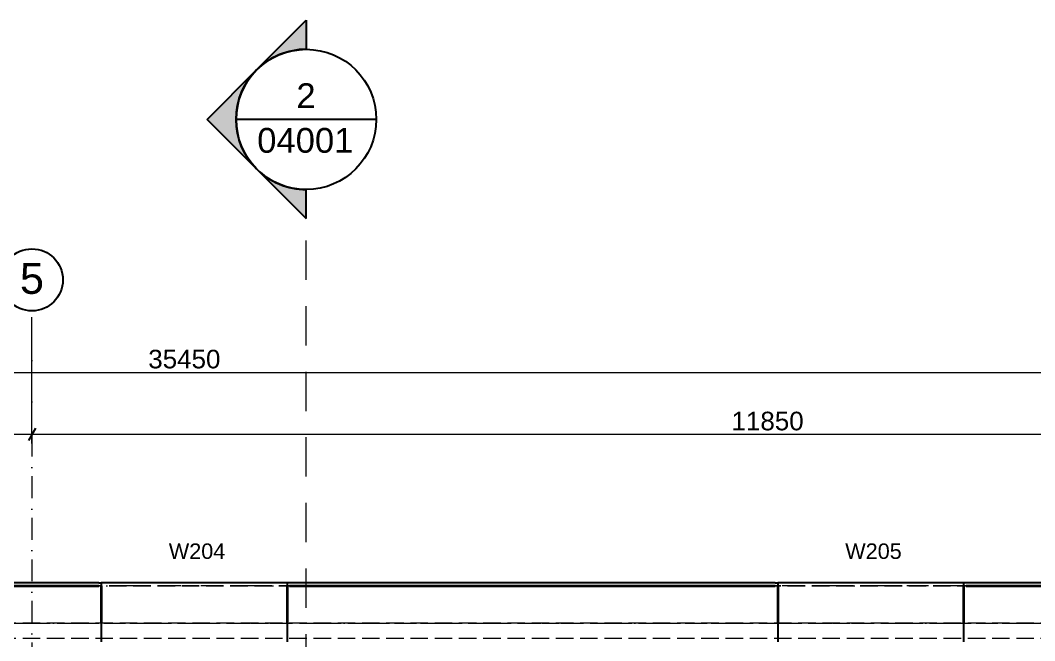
# Model space of a CAD drawing. Header units: millimetres. Extents: x -14278 to 101596, y -22378 to 34603.
# Drawn here: x 76146 to 84334, y 13231 to 18238 of the extents above; entities that cross this region are included whole.
import ezdxf
from ezdxf.enums import TextEntityAlignment as Align

# ---------------------------------------------------------------- set-up
doc = ezdxf.new("R2010")
doc.units = ezdxf.units.MM
doc.header["$MEASUREMENT"] = 0
for name, pattern in [('Dot & Dashed', [335.138881, 176.388884, -88.194442, 0, -70.555556]), ('Hidden Line', [195.611112, 141.111112, -54.5]), ('Long Dashed', [529.166651, 317.499995, -211.666656])]:
    doc.linetypes.add(name, pattern=pattern)
for name, color, linetype in [('A-Zz_20_10_90-T_TextWindow', 7, 'Continuous'), ('A-Zz_60_50_80-P_MarkerSection', 7, 'Continuous'), ('NewA-Ee_25_10-M_WallsExternal', 7, 'Continuous'), ('NewA-Ee_30_10-M_Roofs', 7, 'Continuous'), ('NewA-Zz_20_20-D_DimensionGrid', 7, 'Continuous'), ('NewA-Zz_35_40_80-M_GridStructural', 7, 'Continuous'), ('NewA-Zz_60_50_90-P_VoidOpening', 7, 'Continuous')]:
    doc.layers.add(name, color=color, linetype=linetype)
doc.styles.add('GENERATED_STYLE_1', font='')
doc.styles.get('GENERATED_STYLE_1').set_extended_font_data('Arial')
doc.dimstyles.new('GENERATED_STYLE__2', dxfattribs={"dimtxt": 150, "dimasz": 76, "dimexe": 0.18, "dimexo": 300, "dimgap": 0.09, "dimtad": 1, "dimtih": 1, "dimtoh": 1, "dimdec": 0, "dimzin": 0, "dimdsep": 46, "dimtxsty": 'GENERATED_STYLE_1', "dimblk": 'ARROWHEAD_2', "dimblk1": 'ARROWHEAD_2', "dimblk2": 'ARROWHEAD_2', "dimcen": 0.09, "dimclrd": 6, "dimclre": 6, "dimclrt": 7, "dimazin": 0, "dimtfac": 1, "dimtdec": 4, "dimtmove": 0, "dimatfit": 3, "dimfxl": 0, "dimtolj": 1, "dimtzin": 0, "dimarcsym": 0})

# ---------------------------------------------------------------- blocks, each defined once
blk = doc.blocks.new('Wall_68_2', base_point=(60040.2, 13373))
at = {"layer": 'NewA-Ee_25_10-M_WallsExternal', "linetype": 'Continuous'}
for p, q in [((75700.3, 13677.8), (76780, 13677.8)), ((76780, 13697.9), (76800.2, 13697.9)), ((76800.2, 13697.9), (76800.2, 13677.8)), ((78300.2, 13697.9), (76800.2, 13697.9)), ((78320.3, 13697.9), (78300.2, 13697.9)), ((78300.2, 13697.9), (78300.2, 13677.8)), ((78320.3, 13677.8), (82240, 13677.8)), ((82240, 13697.9), (82260.2, 13697.9)), ((82260.2, 13697.9), (82260.2, 13677.8)), ((83760.2, 13697.9), (82260.2, 13697.9)), ((83780.3, 13697.9), (83760.2, 13697.9)), ((83760.2, 13697.9), (83760.2, 13677.8)), ((83780.3, 13677.8), (84860, 13677.8)), ((76800.2, 13373), (76800.2, 13347.9)), ((76800.2, 13347.9), (76800.2, 13302.6)), ((78300.2, 13373), (78300.2, 13347.9)), ((78300.2, 13347.9), (78300.2, 13302.6)), ((82260.2, 13373), (82260.2, 13347.9)), ((82260.2, 13347.9), (82260.2, 13302.6)), ((83760.2, 13373), (83760.2, 13347.9)), ((83760.2, 13347.9), (83760.2, 13302.6)), ((76800.2, 13302.6), (76800.2, 13239.1)), ((78300.2, 13302.6), (78300.2, 13239.1)), ((82260.2, 13302.6), (82260.2, 13239.1)), ((83760.2, 13302.6), (83760.2, 13239.1)), ((76800.2, 13239.1), (76800.2, 13222.7)), ((78300.2, 13239.1), (78300.2, 13222.7)), ((82260.2, 13239.1), (82260.2, 13222.7)), ((83760.2, 13239.1), (83760.2, 13222.7))]:
    blk.add_line(p, q, dxfattribs=at)
at = {"layer": 'NewA-Ee_25_10-M_WallsExternal', "color": 92, "linetype": 'Continuous', "lineweight": 35}
for p, q in [((75700.3, 13673), (76780, 13673)), ((76800.2, 13673), (76800.2, 13397.9)), ((78300.2, 13673), (78300.2, 13397.9)), ((78320.3, 13673), (82240, 13673)), ((82260.2, 13673), (82260.2, 13397.9)), ((83760.2, 13673), (83760.2, 13397.9)), ((83780.3, 13673), (84860, 13673)), ((76800.2, 13397.9), (76800.2, 13373)), ((78300.2, 13397.9), (78300.2, 13373)), ((82260.2, 13397.9), (82260.2, 13373)), ((83760.2, 13397.9), (83760.2, 13373))]:
    blk.add_line(p, q, dxfattribs=at)
at = {"layer": 'NewA-Ee_25_10-M_WallsExternal', "linetype": 'Continuous', "flags": 128}
for points in [[(76780, 13697.9), (75700.3, 13697.9)], [(82240, 13697.9), (78320.3, 13697.9)], [(84860, 13697.9), (83780.3, 13697.9)]]:
    blk.add_lwpolyline(points, dxfattribs=at)
blk = doc.blocks.new('Wall_72_2', base_point=(60040.2, 13373))
at = {"layer": 'NewA-Ee_25_10-M_WallsExternal', "color": 6, "linetype": 'Hidden Line', "lineweight": 13}
for p, q in [((60040.2, 13677.8), (94890.2, 13677.8)), ((60040.2, 13673), (94890.2, 13673))]:
    blk.add_line(p, q, dxfattribs=at)
at = {"layer": 'NewA-Ee_25_10-M_WallsExternal', "color": 6, "linetype": 'Hidden Line', "lineweight": 13, "flags": 128}
for points in [[(94890.2, 13697.9), (60040.2, 13697.9)], [(76051.3, 13373), (94890.2, 13373)]]:
    blk.add_lwpolyline(points, dxfattribs=at)
blk = doc.blocks.new('Standard grid marker')
at = {"layer": 'NewA-Zz_35_40_80-M_GridStructural', "color": 6, "linetype": 'Dot & Dashed', "lineweight": 13}
for q in [(18130.8, 0), (0, 0)]:
    blk.add_line((1000, 0), q, dxfattribs=at)
at = {"layer": 'NewA-Zz_35_40_80-M_GridStructural', "linetype": 'Continuous'}
blk.add_circle((-250, 0), 250, dxfattribs=at)
at = {"layer": 'NewA-Zz_35_40_80-M_GridStructural', "color": 6, "linetype": 'Dot & Dashed', "lineweight": 13}
blk.add_point((1000, 0), dxfattribs=at)
blk.add_point((1000, 0), dxfattribs=at)
at = {"layer": 'NewA-Zz_35_40_80-M_GridStructural', "style": 'GENERATED_STYLE_1'}
blk.add_attdef('AC_MarkerText_1', text='', height=250, rotation=90, dxfattribs=at).set_placement((-250, 14.3), align=Align.MIDDLE_CENTER)
blk = doc.blocks.new('Standard grid marker_2')
at = {"layer": 'NewA-Zz_35_40_80-M_GridStructural', "color": 6, "linetype": 'Dot & Dashed', "lineweight": 13}
blk.add_line((1000, 0), (40175.6, 0), dxfattribs=at)
at = {"layer": 'NewA-Zz_35_40_80-M_GridStructural', "style": 'GENERATED_STYLE_1'}
blk.add_attdef('AC_MarkerText_1', text='', height=250, dxfattribs=at).set_placement((41425.6, 14.3), align=Align.MIDDLE_CENTER)
blk = doc.blocks.new('Standard grid marker_4')
at = {"layer": 'NewA-Zz_35_40_80-M_GridStructural', "color": 6, "linetype": 'Dot & Dashed', "lineweight": 13}
blk.add_line((1000, 0), (40175.6, 0), dxfattribs=at)
blk = doc.blocks.new('Beam_16_2', base_point=(94890.2, 4673))
at = {"layer": 'NewA-Ee_30_10-M_Roofs', "color": 6, "linetype": 'Hidden Line', "lineweight": 13}
blk.add_line((94890.2, 13373), (60040.2, 13373), dxfattribs=at)
blk = doc.blocks.new('*D984', base_point=(60040.2, -1877))
at = {"layer": 'NewA-Zz_20_20-D_DimensionGrid', "color": 6, "linetype": 'Continuous', "lineweight": 13}
for p, q in [((59740.2, 15321.8), (59740.2, 15593.2)), ((95190.2, 15321.8), (95190.2, 15593.2)), ((59691.3, 15396.8), (59740.2, 15396.8)), ((59740.2, 15396.8), (95190.2, 15396.8)), ((95190.2, 15396.8), (95239.1, 15396.8))]:
    blk.add_line(p, q, dxfattribs=at)
at = {"layer": 'NewA-Zz_20_20-D_DimensionGrid', "linetype": 'Continuous'}
for p, q in [((59769, 15446.8), (59711.3, 15346.8)), ((95161.3, 15346.8), (95219, 15446.8))]:
    blk.add_line(p, q, dxfattribs=at)
at = {"layer": 'NewA-Zz_20_20-D_DimensionGrid', "insert": (77179.1, 15426.8), "char_height": 150, "attachment_point": 7, "style": 'GENERATED_STYLE_1'}
blk.add_mtext('\\A1;{\\fArial|b0|i0|c0|p34;35450}', dxfattribs=at)
blk = doc.blocks.new('ARROWHEAD_2')
at = {"color": 0, "linetype": 'Continuous', "lineweight": 0}
for p, q in [((0, 0), (-1, 0)), ((-0.38, -0.66), (0.38, 0.66))]:
    blk.add_line(p, q, dxfattribs=at)
blk = doc.blocks.new('*D989', base_point=(60040.2, -1877))
at = {"layer": 'NewA-Zz_20_20-D_DimensionGrid', "color": 6, "linetype": 'Continuous', "lineweight": 13}
for p, q in [((68390.2, 14821.8), (68390.2, 15843.2)), ((76240.2, 14821.8), (76240.2, 15843.2)), ((68390.2, 14896.8), (76240.2, 14896.8))]:
    blk.add_line(p, q, dxfattribs=at)
at = {"layer": 'NewA-Zz_20_20-D_DimensionGrid', "linetype": 'Continuous'}
for p, q in [((68419, 14946.8), (68361.3, 14846.8)), ((76269, 14946.8), (76211.3, 14846.8))]:
    blk.add_line(p, q, dxfattribs=at)
at = {"layer": 'NewA-Zz_20_20-D_DimensionGrid', "insert": (72086.3, 14926.8), "char_height": 150, "attachment_point": 7, "style": 'GENERATED_STYLE_1'}
blk.add_mtext('\\A1;{\\fArial|b0|i0|c0|p34;7850}', dxfattribs=at)
blk = doc.blocks.new('*D990', base_point=(60040.2, -1877))
at = {"layer": 'NewA-Zz_20_20-D_DimensionGrid', "color": 6, "linetype": 'Continuous', "lineweight": 13}
for p, q in [((76240.2, 14821.8), (76240.2, 15843.2)), ((88090.2, 14821.8), (88090.2, 15843.2)), ((76240.2, 14896.8), (88090.2, 14896.8))]:
    blk.add_line(p, q, dxfattribs=at)
at = {"layer": 'NewA-Zz_20_20-D_DimensionGrid', "linetype": 'Continuous'}
for p, q in [((76269, 14946.8), (76211.3, 14846.8)), ((88119, 14946.8), (88061.3, 14846.8))]:
    blk.add_line(p, q, dxfattribs=at)
at = {"layer": 'NewA-Zz_20_20-D_DimensionGrid', "insert": (81886.8, 14926.8), "char_height": 150, "attachment_point": 7, "style": 'GENERATED_STYLE_1'}
blk.add_mtext('\\A1;{\\fArial|b0|i0|c0|p34;11850}', dxfattribs=at)
blk = doc.blocks.new('Label_148_2', base_point=(77148, 14094.6))
at = {"layer": 'A-Zz_20_10_90-T_TextWindow', "insert": (77573, 14016), "char_height": 125, "attachment_point": 2, "style": 'GENERATED_STYLE_1'}
blk.add_mtext('\\fArial|b0|i0|c0|p34;W204\\fArial|b0|i0|c0|p34;\\fArial|b0|i0|c0|p34;\\fArial|b0|i0|c0|p34;\\fArial|b0|i0|c0|p34;\\fArial|b0|i0|c0|p34;\\fArial|b0|i0|c0|p34;\\fArial|b0|i0|c0|p34;\\fArial|b0|i0|c0|p34;\\fArial|b0|i0|c0|p34;\\fArial|b0|i0|c0|p34;\\fArial|b0|i0|c0|p34;\\fArial|b0|i0|c0|p34;\\fArial|b0|i0|c0|p34;\\fArial|b0|i0|c0|p34;\\fArial|b0|i0|c0|p34;\\fArial|b0|i0|c0|p34;\\fArial|b0|i0|c0|p34;\\fArial|b0|i0|c0|p34;\\fArial|b0|i0|c0|p34;\\fArial|b0|i0|c0|p34;\\fArial|b0|i0|c0|p34;\\fArial|b0|i0|c0|p34;\\fArial|b0|i0|c0|p34;\\fArial|b0|i0|c0|p34;\\fArial|b0|i0|c0|p34;\\fArial|b0|i0|c0|p34;\\fArial|b0|i0|c0|p34;\\fArial|b0|i0|c0|p34;\\fArial|b0|i0|c0|p34;}', dxfattribs=at)
blk = doc.blocks.new('Label_149_2', base_point=(82608, 14094.6))
at = {"layer": 'A-Zz_20_10_90-T_TextWindow', "insert": (83033, 14016), "char_height": 125, "attachment_point": 2, "style": 'GENERATED_STYLE_1'}
blk.add_mtext('\\fArial|b0|i0|c0|p34;W205\\fArial|b0|i0|c0|p34;\\fArial|b0|i0|c0|p34;\\fArial|b0|i0|c0|p34;\\fArial|b0|i0|c0|p34;\\fArial|b0|i0|c0|p34;\\fArial|b0|i0|c0|p34;\\fArial|b0|i0|c0|p34;\\fArial|b0|i0|c0|p34;\\fArial|b0|i0|c0|p34;\\fArial|b0|i0|c0|p34;\\fArial|b0|i0|c0|p34;\\fArial|b0|i0|c0|p34;\\fArial|b0|i0|c0|p34;\\fArial|b0|i0|c0|p34;\\fArial|b0|i0|c0|p34;\\fArial|b0|i0|c0|p34;\\fArial|b0|i0|c0|p34;\\fArial|b0|i0|c0|p34;\\fArial|b0|i0|c0|p34;\\fArial|b0|i0|c0|p34;\\fArial|b0|i0|c0|p34;\\fArial|b0|i0|c0|p34;\\fArial|b0|i0|c0|p34;\\fArial|b0|i0|c0|p34;\\fArial|b0|i0|c0|p34;\\fArial|b0|i0|c0|p34;\\fArial|b0|i0|c0|p34;\\fArial|b0|i0|c0|p34;\\fArial|b0|i0|c0|p34;}', dxfattribs=at)
blk = doc.blocks.new('Cutting Plane_22_2', base_point=(78453.8, -4146))
at = {"layer": 'A-Zz_60_50_80-P_MarkerSection', "linetype": 'Continuous'}
for points in [[(78453.8, 18238.3), (78453.8, 18004, 0.198912), (78053.8, 17838.3)], [(78053.8, 17838.3, 0.414214), (78053.8, 17038.3), (77653.8, 17438.3)], [(78453.8, 16638.3), (78453.8, 16872.6, -0.198912), (78053.8, 17038.3)]]:
    blk.add_hatch(color=256, dxfattribs=at).paths.add_polyline_path(points)
for p, q in [((78053.8, 17838.3), (78453.8, 18238.3)), ((78453.8, 18238.3), (78453.8, 18004)), ((77653.8, 17438.3), (78053.8, 17838.3)), ((78053.8, 17038.3), (77653.8, 17438.3)), ((79019.5, 17438.3), (77888.1, 17438.3)), ((78053.8, 17038.3), (78453.8, 16638.3)), ((78453.8, 16638.3), (78453.8, 16872.6))]:
    blk.add_line(p, q, dxfattribs=at)
at = {"layer": 'A-Zz_60_50_80-P_MarkerSection', "color": 6, "linetype": 'Long Dashed', "lineweight": 13}
blk.add_line((78453.8, 12438.3), (78453.8, 16638.3), dxfattribs=at)
at = {"layer": 'A-Zz_60_50_80-P_MarkerSection', "linetype": 'Continuous'}
blk.add_circle((78453.8, 17438.3), 565.7, dxfattribs=at)
for start, end in [(90, 135), (135, 225), (225, 270)]:
    blk.add_arc((78453.8, 17438.3), 565.7, start, end, dxfattribs=at)
at = {"layer": 'A-Zz_60_50_80-P_MarkerSection', "char_height": 200, "attachment_point": 9, "style": 'GENERATED_STYLE_1'}
for s, insert in [('\\A1;{\\fArial|b0|i0|c0|p34;2}', (78530.1, 17529.7)), ('\\A1;{\\fArial|b0|i0|c0|p34;04001}', (78835.2, 17166.4))]:
    blk.add_mtext(s, dxfattribs=dict(at, insert=insert))
blk = doc.blocks.new('Beam_18_2', base_point=(94890.2, 4549.7))
at = {"layer": 'NewA-Zz_60_50_90-P_VoidOpening', "color": 6, "linetype": 'Hidden Line', "lineweight": 13}
blk.add_line((94890.2, 13249.7), (60040.2, 13249.7), dxfattribs=at)

msp = doc.modelspace()

# ---------------------------------------------------------------- block references
at = {"layer": 'A-Zz_20_10_90-T_TextWindow', "color": 6, "linetype": 'Continuous', "lineweight": 13}
for name, p in [('Label_148_2', (77148, 14094.6)), ('Label_149_2', (82608, 14094.6))]:
    msp.add_blockref(name, p, dxfattribs=at)
at = {"layer": 'A-Zz_60_50_80-P_MarkerSection', "color": 6, "lineweight": 13}
msp.add_blockref('Cutting Plane_22_2', (78453.8, -4146), dxfattribs=at)
at = {"layer": 'NewA-Ee_25_10-M_WallsExternal', "color": 92, "lineweight": 35}
for name in ['Wall_68_2', 'Wall_72_2']:
    msp.add_blockref(name, (60040.2, 13373), dxfattribs=at)
at = {"layer": 'NewA-Ee_30_10-M_Roofs', "color": 6, "lineweight": 13}
msp.add_blockref('Beam_16_2', (94890.2, 4673), dxfattribs=at)
at = {"layer": 'NewA-Zz_35_40_80-M_GridStructural', "color": 1, "linetype": 'Continuous', "lineweight": 18}
ref = msp.add_blockref('Standard grid marker', (76240.2, 15893.2), dxfattribs=dict(at, zscale=1000, rotation=270))
ref.add_attrib('AC_MarkerText_1', '5', dxfattribs={"color": 7, "height": 250, "rotation": 360, "style": 'GENERATED_STYLE_1'}).set_placement((76240.2, 16155.4), align=Align.MIDDLE_CENTER)
at = {"layer": 'NewA-Zz_35_40_80-M_GridStructural', "color": 1, "linetype": 'Continuous', "lineweight": 18, "zscale": 1000, "rotation": 180}
msp.add_blockref('Standard grid marker_4', (99563.4, 13673), dxfattribs=at)
at = {"layer": 'NewA-Zz_35_40_80-M_GridStructural', "color": 1, "linetype": 'Continuous', "lineweight": 18, "zscale": 1000}
msp.add_blockref('Standard grid marker_2', (58387.9, 13373), dxfattribs=at)
at = {"layer": 'NewA-Zz_60_50_90-P_VoidOpening', "color": 6, "lineweight": 13}
msp.add_blockref('Beam_18_2', (94890.2, 4549.7), dxfattribs=at)

# ---------------------------------------------------------------- dimensions: what is measured, and where the dimension line sits
at = {"layer": 'NewA-Zz_20_20-D_DimensionGrid', "color": 6, "linetype": 'Continuous', "lineweight": 13}
for base, p1, p2, picture, middle in [((76240.2, 14896.8), (68390.2, 16143.2), (76240.2, 16143.2), '*D989', (72321.8, 15001.8)), ((88090.2, 14896.8), (76240.2, 16143.2), (88090.2, 16143.2), '*D990', (82181.1, 15001.8)), ((95190.2, 15396.8), (59740.2, 15893.2), (95190.2, 15893.2), '*D984', (77473.5, 15501.8))]:
    dim = msp.add_linear_dim(base=base, p1=p1, p2=p2, dimstyle='GENERATED_STYLE__2', dxfattribs=at)
    dim.commit()
    dim.dimension.update_dxf_attribs({"geometry": picture, "text_midpoint": middle, "dimtype": 160})

doc.saveas('drawing.dxf')
